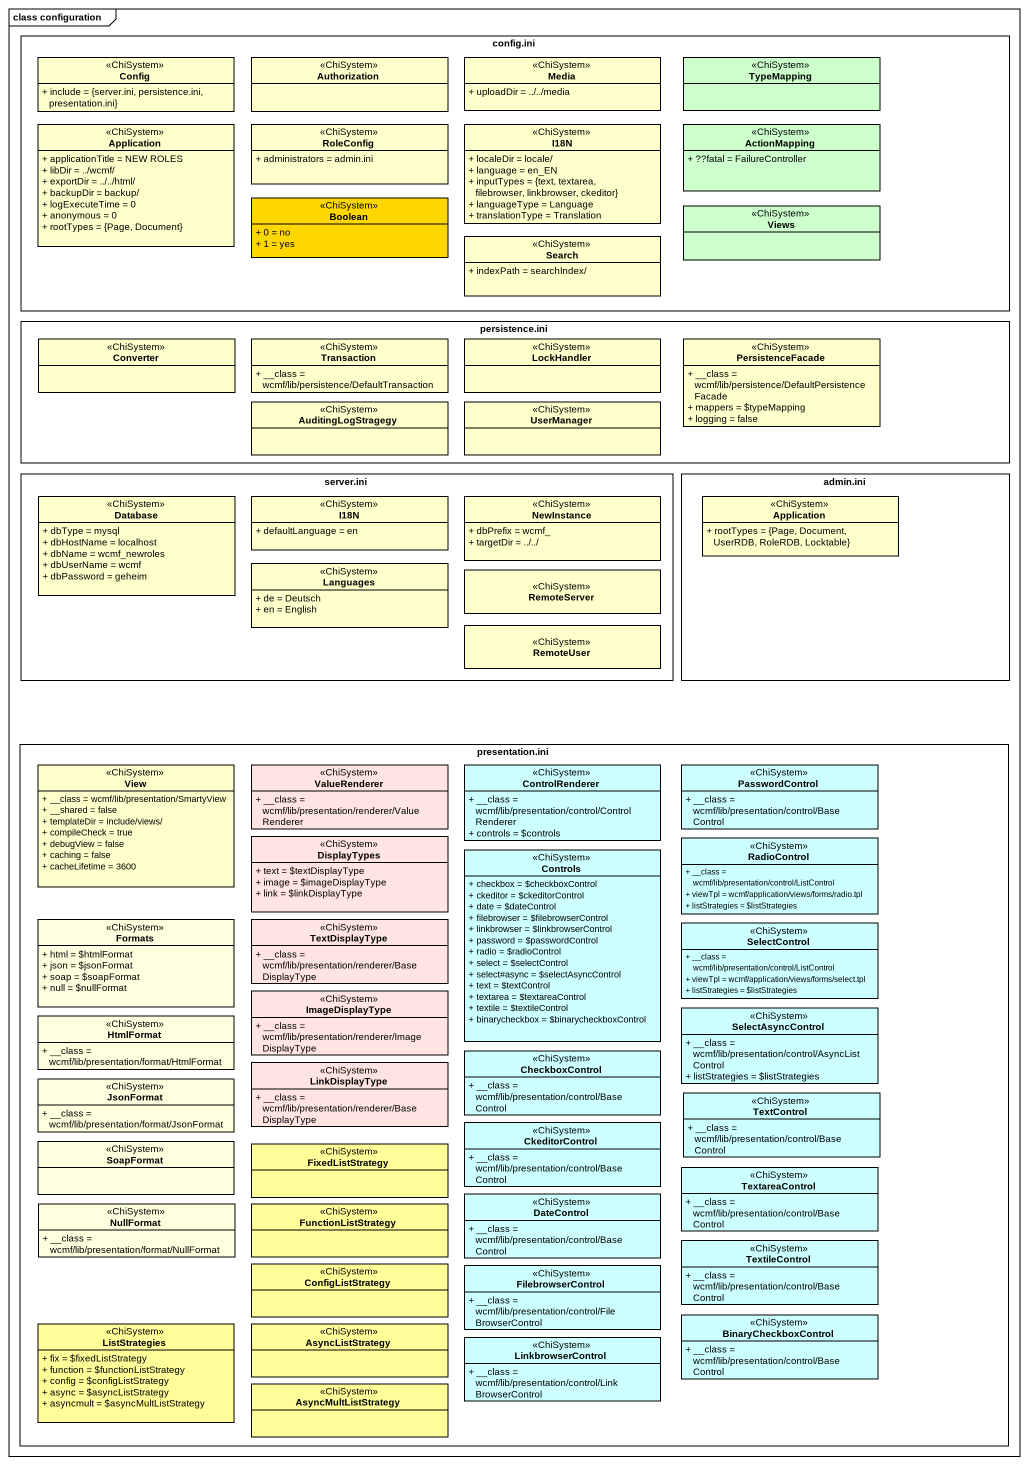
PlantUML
@startuml
mainframe class configuration
hide circle
hide empty members
skinparam classAttributeIconSize 0
rectangle "config.ini" as config_ini {
  class Config <<ChiSystem>> {
    + include = {server.ini, persistence.ini, presentation.ini}
  }
  class Authorization <<ChiSystem>>
  class Media <<ChiSystem>> {
    + uploadDir = ../../media
  }
  class TypeMapping <<ChiSystem>> #CCFFCC
  class Application <<ChiSystem>> {
    + applicationTitle = NEW ROLES
    + libDir = ../wcmf/
    + exportDir = ../../html/
    + backupDir = backup/
    + logExecuteTime = 0
    + anonymous = 0
    + rootTypes = {Page, Document}
  }
  class RoleConfig <<ChiSystem>> {
    + administrators = admin.ini
  }
  class I18N <<ChiSystem>> {
    + localeDir = locale/
    + language = en_EN
    + inputTypes = {text, textarea, filebrowser, linkbrowser, ckeditor}
    + languageType = Language
    + translationType = Translation
  }
  class ActionMapping <<ChiSystem>> #CCFFCC {
    + ??fatal = FailureController
  }
  class Boolean <<ChiSystem>> #FFD700 {
    + 0 = no
    + 1 = yes
  }
  class Search <<ChiSystem>> {
    + indexPath = searchIndex/
  }
  class Views <<ChiSystem>> #CCFFCC
}
rectangle "persistence.ini" as persistence_ini {
  class Converter <<ChiSystem>>
  class Transaction <<ChiSystem>> {
    + __class = wcmf/lib/persistence/DefaultTransaction
  }
  class LockHandler <<ChiSystem>>
  class PersistenceFacade <<ChiSystem>> {
    + __class = wcmf/lib/persistence/DefaultPersistenceFacade
    + mappers = ~$typeMapping
    + logging = false
  }
  class AuditingLogStragegy <<ChiSystem>>
  class UserManager <<ChiSystem>>
}
rectangle "server.ini" as server_ini {
  class "Database" as Database_ <<ChiSystem>> {
    + dbType = mysql
    + dbHostName = localhost
    + dbName = wcmf_newroles
    + dbUserName = wcmf
    + dbPassword = geheim
  }
  class "I18N" as I18N_2 <<ChiSystem>> {
    + defaultLanguage = en
  }
  class NewInstance <<ChiSystem>> {
    + dbPrefix = wcmf_
    + targetDir = ../../
  }
  class Languages <<ChiSystem>> {
    + de = Deutsch
    + en = English
  }
  class RemoteServer <<ChiSystem>>
  class RemoteUser <<ChiSystem>>
}
rectangle "admin.ini" as admin_ini {
  class "Application" as Application_2 <<ChiSystem>> {
    + rootTypes = {Page, Document, UserRDB, RoleRDB, Locktable}
  }
}
rectangle "presentation.ini" as presentation_ini {
  class View <<ChiSystem>> {
    + __class = wcmf/lib/presentation/SmartyView
    + __shared = false
    + templateDir = include/views/
    + compileCheck = true
    + debugView = false
    + caching = false
    + cacheLifetime = 3600
  }
  class ValueRenderer <<ChiSystem>> #FFE4E1 {
    + __class = wcmf/lib/presentation/renderer/ValueRenderer
  }
  class ControlRenderer <<ChiSystem>> #CCFFFF {
    + __class = wcmf/lib/presentation/control/ControlRenderer
    + controls = ~$controls
  }
  class PasswordControl <<ChiSystem>> #CCFFFF {
    + __class = wcmf/lib/presentation/control/BaseControl
  }
  class DisplayTypes <<ChiSystem>> #FFE4E1 {
    + text = ~$textDisplayType
    + image = ~$imageDisplayType
    + link = ~$linkDisplayType
  }
  class RadioControl <<ChiSystem>> #CCFFFF {
    + __class = wcmf/lib/presentation/control/ListControl
    + viewTpl = wcmf/application/views/forms/radio.tpl
    + listStrategies = ~$listStrategies
  }
  class Controls <<ChiSystem>> #CCFFFF {
    + checkbox = ~$checkboxControl
    + ckeditor = ~$ckeditorControl
    + date = ~$dateControl
    + filebrowser = ~$filebrowserControl
    + linkbrowser = ~$linkbrowserControl
    + password = ~$passwordControl
    + radio = ~$radioControl
    + select = ~$selectControl
    + select#async = ~$selectAsyncControl
    + text = ~$textControl
    + textarea = ~$textareaControl
    + textile = ~$textileControl
    + binarycheckbox = ~$binarycheckboxControl
  }
  class Formats <<ChiSystem>> #FFFFE0 {
    + html = ~$htmlFormat
    + json = ~$jsonFormat
    + soap = ~$soapFormat
    + null = ~$nullFormat
  }
  class TextDisplayType <<ChiSystem>> #FFE4E1 {
    + __class = wcmf/lib/presentation/renderer/BaseDisplayType
  }
  class SelectControl <<ChiSystem>> #CCFFFF {
    + __class = wcmf/lib/presentation/control/ListControl
    + viewTpl = wcmf/application/views/forms/select.tpl
    + listStrategies = ~$listStrategies
  }
  class ImageDisplayType <<ChiSystem>> #FFE4E1 {
    + __class = wcmf/lib/presentation/renderer/ImageDisplayType
  }
  class HtmlFormat <<ChiSystem>> #FFFFE0 {
    + __class = wcmf/lib/presentation/format/HtmlFormat
  }
  class SelectAsyncControl <<ChiSystem>> #CCFFFF {
    + __class = wcmf/lib/presentation/control/AsyncListControl
    + listStrategies = ~$listStrategies
  }
  class JsonFormat <<ChiSystem>> #FFFFE0 {
    + __class = wcmf/lib/presentation/format/JsonFormat
  }
  class LinkDisplayType <<ChiSystem>> #FFE4E1 {
    + __class = wcmf/lib/presentation/renderer/BaseDisplayType
  }
  class CheckboxControl <<ChiSystem>> #CCFFFF {
    + __class = wcmf/lib/presentation/control/BaseControl
  }
  class CkeditorControl <<ChiSystem>> #CCFFFF {
    + __class = wcmf/lib/presentation/control/BaseControl
  }
  class TextControl <<ChiSystem>> #CCFFFF {
    + __class = wcmf/lib/presentation/control/BaseControl
  }
  class SoapFormat <<ChiSystem>> #FFFFE0
  class FixedListStrategy <<ChiSystem>> #FFFE99
  class TextareaControl <<ChiSystem>> #CCFFFF {
    + __class = wcmf/lib/presentation/control/BaseControl
  }
  class NullFormat <<ChiSystem>> #FFFFE0 {
    + __class = wcmf/lib/presentation/format/NullFormat
  }
  class FunctionListStrategy <<ChiSystem>> #FFFE99
  class DateControl <<ChiSystem>> #CCFFFF {
    + __class = wcmf/lib/presentation/control/BaseControl
  }
  class TextileControl <<ChiSystem>> #CCFFFF {
    + __class = wcmf/lib/presentation/control/BaseControl
  }
  class ConfigListStrategy <<ChiSystem>> #FFFE99
  class FilebrowserControl <<ChiSystem>> #CCFFFF {
    + __class = wcmf/lib/presentation/control/FileBrowserControl
  }
  class ListStrategies <<ChiSystem>> #FFFE99 {
    + fix = ~$fixedListStrategy
    + function = ~$functionListStrategy
    + config = ~$configListStrategy
    + async = ~$asyncListStrategy
    + asyncmult = ~$asyncMultListStrategy
  }
  class AsyncListStrategy <<ChiSystem>> #FFFE99
  class BinaryCheckboxControl <<ChiSystem>> #CCFFFF {
    + __class = wcmf/lib/presentation/control/BaseControl
  }
  class LinkbrowserControl <<ChiSystem>> #CCFFFF {
    + __class = wcmf/lib/presentation/control/LinkBrowserControl
  }
  class AsyncMultListStrategy <<ChiSystem>> #FFFE99
}
@enduml
